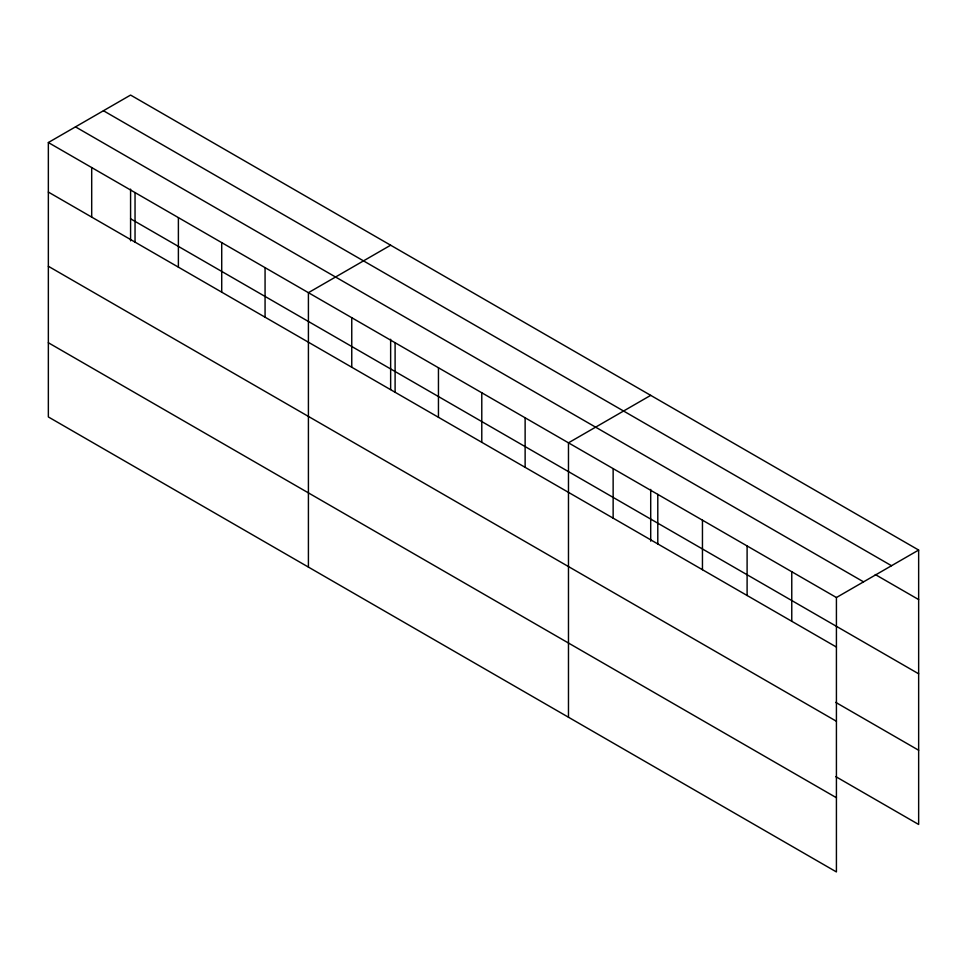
<?xml version="1.0" encoding="UTF-8"?>
<svg xmlns="http://www.w3.org/2000/svg" width="967" height="967" viewBox="0 0 967 967"><rect width="100%" height="100%" fill="white"/><g stroke="black" fill="none" stroke-linecap="round" stroke-linejoin="round"><path stroke-width="1.45" d="M48.35 142.536L836.419 597.521L836.419 871.932L48.35 416.946L48.35 142.536L130.581 95.068L918.65 550.054L918.65 824.464L835.718 776.586M390.644 245.207L308.413 292.687L308.413 567.097M650.706 395.358L568.475 442.826L568.475 717.236M836.419 597.521L918.65 550.054M103.445 110.734L891.514 565.719M875.268 574.531L918.65 599.576M75.486 126.87L863.555 581.856M130.581 218.796L918.65 673.794M48.35 192.07L836.419 647.056M835.718 702.368L918.65 750.247M48.35 266.276L836.419 721.261M48.35 342.741L836.419 797.727M791.768 571.739L791.768 621.273M747.104 545.956L747.104 595.491M702.453 520.173L702.453 569.708M657.79 494.391L657.79 543.925M650.706 489.411L650.706 541.145M613.138 468.608L613.138 518.143M525.129 417.804L525.129 467.327M481.784 392.783L481.784 442.306M438.45 367.762L438.45 417.285M395.104 342.729L395.104 392.264M390.644 339.26L390.644 389.532M351.758 317.708L351.758 367.23M265.067 267.666L265.067 317.188M221.721 242.632L221.721 292.167M178.387 217.611L178.387 267.134M135.042 192.59L135.042 242.113M130.581 189.121L130.581 240.856M91.696 167.557L91.696 217.091"/></g></svg>
